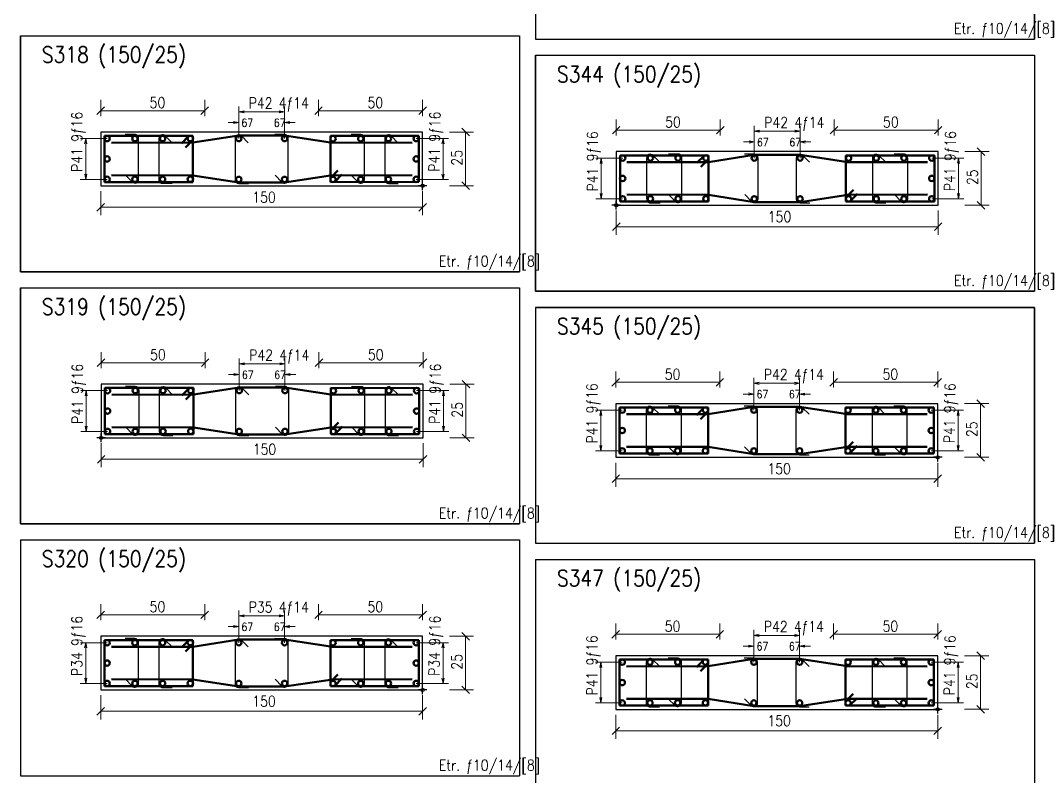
# Model space of a CAD drawing. Header units: millimetres. Extents: x 2394 to 8097, y 408 to 7762.
# Drawn here: x 4101 to 6006, y 4807 to 6217 of the extents above; entities that cross this region are included whole.
import ezdxf

# ---------------------------------------------------------------- set-up
doc = ezdxf.new("R2010")
doc.units = ezdxf.units.MM
for name, color, linetype, lineweight in [('COLUMN_DET3', 2, 'Continuous', 30), ('COLUMN_DET4', 4, 'Continuous', 50), ('DETAIL', 8, 'Continuous', 30), ('DIM_LAY', 8, 'Continuous', 20), ('REBAR2', 1, 'Continuous', 20), ('REBAR3', 2, 'Continuous', 30), ('TIE_BAR', 6, 'Continuous', 30)]:
    doc.layers.add(name, color=color, linetype=linetype, lineweight=lineweight)
doc.layers.add('Kolon', color=7, linetype='Continuous')
doc.styles.add('stastyle', font='')
doc.styles.get('stastyle').set_extended_font_data('RomanSTA')

msp = doc.modelspace()

# ---------------------------------------------------------------- linework, layer by layer
at = {"layer": 'COLUMN_DET3', "color": 2}
for p, q in [((4250.95, 6008.59), (4250.95, 5908.59)), ((4850.95, 6008.59), (4250.95, 6008.59)), ((4850.95, 5908.59), (4850.95, 6008.59)), ((5211.74, 5972.28), (5211.74, 5872.28)), ((5811.74, 5972.28), (5211.74, 5972.28)), ((5811.74, 5872.28), (5811.74, 5972.28)), ((4250.95, 5908.59), (4850.95, 5908.59)), ((4858.95, 5908.59), (4842.95, 5908.59)), ((4850.95, 5900.59), (4850.95, 5916.59)), ((5219.75, 5872.28), (5203.75, 5872.28)), ((5211.74, 5872.28), (5811.74, 5872.28)), ((5211.75, 5864.28), (5211.75, 5880.28)), ((4251.75, 5538.59), (4251.75, 5438.59)), ((4851.75, 5538.59), (4251.75, 5538.59)), ((4851.75, 5438.59), (4851.75, 5538.59)), ((5210.94, 5502.28), (5210.94, 5402.28)), ((5810.95, 5502.28), (5210.94, 5502.28)), ((5810.95, 5402.28), (5810.95, 5502.28)), ((4259.75, 5438.59), (4243.75, 5438.59)), ((4251.75, 5430.59), (4251.75, 5446.59)), ((4251.75, 5438.59), (4851.75, 5438.59)), ((5810.95, 5394.28), (5810.95, 5410.28)), ((5210.94, 5402.28), (5810.95, 5402.28)), ((5818.95, 5402.28), (5802.95, 5402.28)), ((4250.95, 5068.59), (4250.95, 4968.59)), ((4850.95, 5068.59), (4250.95, 5068.59)), ((4850.95, 4968.59), (4850.95, 5068.59)), ((5210.94, 5032.28), (5210.94, 4932.28)), ((5810.95, 5032.28), (5210.94, 5032.28)), ((5810.95, 4932.28), (5810.95, 5032.28)), ((4850.95, 4960.59), (4850.95, 4976.59)), ((4250.95, 4968.59), (4850.95, 4968.59)), ((4858.95, 4968.59), (4842.95, 4968.59)), ((5810.95, 4924.28), (5810.95, 4940.28)), ((5210.94, 4932.28), (5810.95, 4932.28)), ((5818.95, 4932.28), (5802.95, 4932.28))]:
    msp.add_line(p, q, dxfattribs=at)
for centre in [(4850.95, 5908.59), (5211.75, 5872.28), (4251.75, 5438.59), (5810.95, 5402.28), (4850.95, 4968.59), (5810.95, 4932.28)]:
    msp.add_circle(centre, 3, dxfattribs=at)
at = {"layer": 'COLUMN_DET4', "color": 4}
for p, q in [((4258.02, 6001.52), (4422.95, 6001.59)), ((4258.02, 6001.52), (4258.03, 5915.65)), ((4415.45, 6001.59), (4401.3, 5987.45)), ((4422.95, 5989.09), (4508.27, 6002.59)), ((4422.95, 6001.59), (4422.95, 5915.59)), ((4508.27, 6002.59), (4593.61, 6002.59)), ((4593.61, 6002.59), (4678.95, 5989.59)), ((4678.94, 6001.59), (4678.94, 5915.59)), ((4843.88, 6001.52), (4678.94, 6001.59)), ((4843.88, 6001.52), (4843.87, 5915.66)), ((4270.75, 5988.8), (4422.95, 5989.09)), ((4422.95, 5994.09), (4408.8, 5979.95)), ((4678.95, 5989.09), (4831.15, 5988.79)), ((5218.82, 5965.21), (5383.74, 5965.28)), ((5218.82, 5965.21), (5218.83, 5879.34)), ((5376.25, 5965.28), (5362.1, 5951.14)), ((5383.74, 5965.28), (5383.74, 5879.28)), ((5383.75, 5952.78), (5469.07, 5966.28)), ((5469.07, 5966.28), (5554.41, 5966.28)), ((5554.41, 5966.28), (5639.76, 5953.28)), ((5639.75, 5965.28), (5639.75, 5879.28)), ((5804.67, 5965.21), (5639.75, 5965.28)), ((5804.67, 5965.21), (5804.67, 5879.35)), ((5231.55, 5952.49), (5383.75, 5952.78)), ((5383.74, 5957.78), (5369.6, 5943.64)), ((5639.76, 5952.78), (5791.95, 5952.48)), ((4270.79, 5928.35), (4422.92, 5928.09)), ((4422.92, 5928.09), (4508.27, 5914.59)), ((4593.61, 5914.59), (4678.92, 5927.59)), ((4678.91, 5928.09), (4831.15, 5928.39)), ((4678.94, 5923.09), (4693.09, 5937.23)), ((4686.44, 5915.59), (4700.59, 5929.73)), ((4258.03, 5915.65), (4422.95, 5915.59)), ((4508.27, 5914.59), (4593.61, 5914.59)), ((4843.87, 5915.66), (4678.94, 5915.59)), ((5231.59, 5892.04), (5383.71, 5891.78)), ((5383.71, 5891.78), (5469.07, 5878.28)), ((5554.41, 5878.28), (5639.72, 5891.28)), ((5639.72, 5891.78), (5791.94, 5892.08)), ((5639.75, 5886.78), (5653.89, 5900.93)), ((5647.25, 5879.28), (5661.39, 5893.42)), ((5218.83, 5879.34), (5383.74, 5879.28)), ((5469.07, 5878.28), (5554.41, 5878.28)), ((5804.67, 5879.35), (5639.75, 5879.28)), ((4258.82, 5531.53), (4423.75, 5531.59)), ((4258.82, 5531.53), (4258.83, 5445.65)), ((4416.25, 5531.59), (4402.1, 5517.45)), ((4423.75, 5531.59), (4423.75, 5445.59)), ((4423.76, 5519.09), (4509.07, 5532.59)), ((4509.07, 5532.59), (4594.41, 5532.59)), ((4594.41, 5532.59), (4679.76, 5519.59)), ((4679.75, 5531.59), (4679.75, 5445.59)), ((4844.68, 5531.52), (4679.75, 5531.59)), ((4844.68, 5531.52), (4844.68, 5445.66)), ((4271.55, 5518.8), (4423.76, 5519.09)), ((4423.75, 5524.09), (4409.6, 5509.95)), ((4679.76, 5519.09), (4831.95, 5518.79)), ((5218.02, 5495.21), (5382.94, 5495.28)), ((5218.02, 5495.21), (5218.03, 5409.34)), ((5375.45, 5495.28), (5361.3, 5481.14)), ((5382.94, 5487.78), (5368.8, 5473.64)), ((5382.94, 5495.28), (5382.94, 5409.28)), ((5382.95, 5482.78), (5468.27, 5496.28)), ((5468.27, 5496.28), (5553.61, 5496.28)), ((5553.61, 5496.28), (5638.95, 5483.28)), ((5638.95, 5495.28), (5638.95, 5409.28)), ((5803.88, 5495.21), (5638.95, 5495.28)), ((5803.88, 5495.21), (5803.87, 5409.35)), ((5230.75, 5482.49), (5382.95, 5482.78)), ((5638.95, 5482.78), (5791.15, 5482.48)), ((4271.59, 5458.35), (4423.72, 5458.09)), ((4423.72, 5458.09), (4509.07, 5444.59)), ((4594.41, 5444.59), (4679.72, 5457.59)), ((4679.72, 5458.09), (4831.95, 5458.39)), ((4679.75, 5453.09), (4693.89, 5467.24)), ((4687.25, 5445.59), (4701.39, 5459.73)), ((4258.83, 5445.65), (4423.75, 5445.59)), ((4509.07, 5444.59), (4594.41, 5444.59)), ((4844.68, 5445.66), (4679.75, 5445.59)), ((5638.95, 5416.78), (5653.09, 5430.92)), ((5230.79, 5422.04), (5382.91, 5421.78)), ((5382.91, 5421.78), (5468.27, 5408.28)), ((5553.61, 5408.28), (5638.92, 5421.28)), ((5638.92, 5421.78), (5791.15, 5422.08)), ((5646.44, 5409.28), (5660.59, 5423.42)), ((5218.03, 5409.34), (5382.94, 5409.28)), ((5468.27, 5408.28), (5553.61, 5408.28)), ((5803.87, 5409.35), (5638.95, 5409.28)), ((4258.02, 5061.52), (4422.95, 5061.59)), ((4258.02, 5061.52), (4258.03, 4975.65)), ((4270.75, 5048.8), (4422.95, 5049.09)), ((4415.45, 5061.59), (4401.3, 5047.45)), ((4422.95, 5054.09), (4408.8, 5039.95)), ((4422.95, 5049.09), (4508.27, 5062.59)), ((4422.95, 5061.59), (4422.95, 4975.59)), ((4508.27, 5062.59), (4593.61, 5062.59)), ((4593.61, 5062.59), (4678.95, 5049.59)), ((4678.94, 5061.59), (4678.94, 4975.59)), ((4843.88, 5061.52), (4678.94, 5061.59)), ((4678.95, 5049.09), (4831.15, 5048.79)), ((4843.88, 5061.52), (4843.87, 4975.66)), ((5218.02, 5025.22), (5382.94, 5025.28)), ((5218.02, 5025.22), (5218.03, 4939.34)), ((5230.75, 5012.49), (5382.95, 5012.78)), ((5375.45, 5025.28), (5361.3, 5011.14)), ((5382.94, 5017.78), (5368.8, 5003.64)), ((5382.94, 5025.28), (5382.94, 4939.28)), ((5382.95, 5012.78), (5468.27, 5026.28)), ((5468.27, 5026.28), (5553.61, 5026.28)), ((5553.61, 5026.28), (5638.95, 5013.28)), ((5638.95, 5025.28), (5638.95, 4939.28)), ((5803.88, 5025.21), (5638.95, 5025.28)), ((5638.95, 5012.78), (5791.15, 5012.48)), ((5803.88, 5025.21), (5803.87, 4939.35)), ((4678.94, 4983.09), (4693.09, 4997.24)), ((4258.03, 4975.65), (4422.95, 4975.59)), ((4270.79, 4988.35), (4422.92, 4988.09)), ((4422.92, 4988.09), (4508.27, 4974.59)), ((4508.27, 4974.59), (4593.61, 4974.59)), ((4593.61, 4974.59), (4678.92, 4987.59)), ((4678.91, 4988.09), (4831.15, 4988.39)), ((4843.87, 4975.66), (4678.94, 4975.59)), ((4686.44, 4975.59), (4700.59, 4989.73)), ((5638.95, 4946.78), (5653.09, 4960.93)), ((5646.44, 4939.28), (5660.59, 4953.42)), ((5218.03, 4939.34), (5382.94, 4939.28)), ((5230.79, 4952.04), (5382.91, 4951.78)), ((5382.91, 4951.78), (5468.27, 4938.28)), ((5468.27, 4938.28), (5553.61, 4938.28)), ((5553.61, 4938.28), (5638.92, 4951.28)), ((5638.92, 4951.78), (5791.15, 4952.08)), ((5803.87, 4939.35), (5638.95, 4939.28))]:
    msp.add_line(p, q, dxfattribs=at)
for centre in [(4262.97, 5996.57), (4314.64, 5996.61), (4366.3, 5996.66), (4417.97, 5996.7), (4508.29, 5996.59), (4593.62, 5996.59), (4683.93, 5996.44), (4735.6, 5996.48), (4787.26, 5996.53), (4838.93, 5996.57), (4262.96, 5958.6), (4838.93, 5958.59), (5223.77, 5960.26), (5275.43, 5960.3), (5327.1, 5960.35), (5378.77, 5960.39), (5469.09, 5960.28), (5554.42, 5960.28), (5644.73, 5960.13), (5696.39, 5960.17), (5748.06, 5960.22), (5799.73, 5960.26), (4262.96, 5920.62), (4314.63, 5920.66), (4366.29, 5920.7), (4417.96, 5920.74), (4508.27, 5920.59), (4593.6, 5920.59), (4683.92, 5920.49), (4735.59, 5920.53), (4787.26, 5920.57), (4838.92, 5920.61), (5223.76, 5922.29), (5799.72, 5922.28), (5223.76, 5884.31), (5275.43, 5884.35), (5327.09, 5884.39), (5378.76, 5884.43), (5469.07, 5884.28), (5554.4, 5884.28), (5644.72, 5884.18), (5696.39, 5884.22), (5748.05, 5884.26), (5799.72, 5884.3), (4263.77, 5526.57), (4315.44, 5526.61), (4367.1, 5526.66), (4418.77, 5526.7), (4509.09, 5526.59), (4594.42, 5526.59), (4684.73, 5526.44), (4736.4, 5526.49), (4788.06, 5526.53), (4839.73, 5526.57), (4263.77, 5488.6), (4839.73, 5488.59), (5222.97, 5490.26), (5274.63, 5490.3), (5326.3, 5490.35), (5377.97, 5490.39), (5468.29, 5490.28), (5553.62, 5490.28), (5643.93, 5490.13), (5695.6, 5490.17), (5747.26, 5490.22), (5798.93, 5490.26), (4263.76, 5450.62), (4315.43, 5450.66), (4367.1, 5450.7), (4418.76, 5450.74), (4509.07, 5450.59), (4594.4, 5450.59), (4684.72, 5450.49), (4736.39, 5450.53), (4788.06, 5450.57), (4839.72, 5450.61), (5222.96, 5452.29), (5798.93, 5452.28), (5222.96, 5414.31), (5274.63, 5414.35), (5326.29, 5414.39), (5377.96, 5414.43), (5468.27, 5414.28), (5553.6, 5414.28), (5643.92, 5414.18), (5695.59, 5414.22), (5747.26, 5414.26), (5798.92, 5414.3), (4262.97, 5056.57), (4314.64, 5056.61), (4366.3, 5056.66), (4417.97, 5056.7), (4508.29, 5056.59), (4593.62, 5056.59), (4683.93, 5056.44), (4735.6, 5056.48), (4787.26, 5056.53), (4838.93, 5056.57), (4262.96, 5018.6), (4838.93, 5018.59), (5222.97, 5020.26), (5274.63, 5020.3), (5326.3, 5020.35), (5377.97, 5020.39), (5468.29, 5020.28), (5553.62, 5020.28), (5643.93, 5020.13), (5695.6, 5020.17), (5747.26, 5020.22), (5798.93, 5020.26), (4262.96, 4980.62), (4314.63, 4980.66), (4366.29, 4980.7), (4417.96, 4980.74), (4508.27, 4980.59), (4593.6, 4980.59), (4683.92, 4980.49), (4735.59, 4980.53), (4787.26, 4980.57), (4838.92, 4980.61), (5222.96, 4982.29), (5798.93, 4982.28), (5222.96, 4944.31), (5274.63, 4944.35), (5326.29, 4944.39), (5377.96, 4944.43), (5468.27, 4944.28), (5553.6, 4944.28), (5643.92, 4944.18), (5695.59, 4944.22), (5747.26, 4944.26), (5798.92, 4944.3)]:
    msp.add_circle(centre, 5, dxfattribs=at)
at = {"layer": 'DETAIL'}
for p, q in [((5061.35, 6621.88), (5061.35, 6181.88)), ((5991.35, 6621.88), (5991.35, 6181.88)), ((4101.35, 6188.19), (5031.35, 6188.19)), ((4101.35, 6188.19), (4101.35, 5748.19)), ((5031.35, 6188.19), (5031.35, 5748.19)), ((5061.35, 6181.88), (5991.35, 6181.88)), ((5061.35, 6151.88), (5991.35, 6151.88)), ((5061.35, 6151.88), (5061.35, 5711.88)), ((5991.35, 6151.88), (5991.35, 5711.88)), ((4101.35, 5748.19), (5031.35, 5748.19)), ((4101.35, 5718.19), (5031.35, 5718.19)), ((4101.35, 5718.19), (4101.35, 5278.19)), ((5031.35, 5718.19), (5031.35, 5278.19)), ((5061.35, 5711.88), (5991.35, 5711.88)), ((5061.35, 5681.88), (5991.35, 5681.88)), ((5061.35, 5681.88), (5061.35, 5241.88)), ((5991.35, 5681.88), (5991.35, 5241.88)), ((4101.35, 5278.19), (5031.35, 5278.19)), ((4101.35, 5248.19), (5031.35, 5248.19)), ((4101.35, 5248.19), (4101.35, 4808.19)), ((5031.35, 5248.19), (5031.35, 4808.19)), ((5061.35, 5241.88), (5991.35, 5241.88)), ((5061.35, 5211.88), (5991.35, 5211.88)), ((5061.35, 5211.88), (5061.35, 4771.88)), ((5991.35, 5211.88), (5991.35, 4771.88)), ((4101.35, 4808.19), (5031.35, 4808.19))]:
    msp.add_line(p, q, dxfattribs=at)
at = {"layer": 'DIM_LAY', "color": 8}
for p, q in [((4250.92, 6038.59), (4250.9, 6068.59)), ((4444.92, 6038.59), (4444.9, 6068.59)), ((4656.92, 6038.59), (4656.9, 6068.59)), ((4850.92, 6038.59), (4850.91, 6068.59)), ((4243.85, 6041.51), (4257.97, 6055.68)), ((4250.91, 6048.59), (4444.91, 6048.59)), ((4437.85, 6041.51), (4451.97, 6055.68)), ((4649.85, 6041.51), (4663.97, 6055.68)), ((4656.91, 6048.59), (4850.91, 6048.59)), ((4843.85, 6041.51), (4857.97, 6055.68)), ((5211.72, 6002.28), (5211.7, 6032.28)), ((5405.72, 6002.28), (5405.7, 6032.28)), ((5617.72, 6002.28), (5617.71, 6032.28)), ((5811.72, 6002.28), (5811.7, 6032.28)), ((5204.65, 6005.2), (5218.77, 6019.37)), ((5211.71, 6012.28), (5405.71, 6012.28)), ((5398.65, 6005.2), (5412.77, 6019.37)), ((5610.65, 6005.2), (5624.77, 6019.37)), ((5617.71, 6012.28), (5811.71, 6012.28)), ((5804.65, 6005.2), (5818.77, 6019.37)), ((4244.65, 5571.51), (4258.77, 5585.68)), ((4251.72, 5568.59), (4251.71, 5598.59)), ((4438.65, 5571.51), (4452.77, 5585.68)), ((4445.72, 5568.59), (4445.71, 5598.59)), ((4650.65, 5571.51), (4664.77, 5585.68)), ((4657.72, 5568.59), (4657.71, 5598.59)), ((4844.65, 5571.51), (4858.77, 5585.68)), ((4851.72, 5568.59), (4851.71, 5598.59)), ((4251.71, 5578.59), (4445.71, 5578.59)), ((4657.71, 5578.59), (4851.71, 5578.59)), ((5203.85, 5535.2), (5217.97, 5549.37)), ((5210.92, 5532.28), (5210.9, 5562.28)), ((5397.85, 5535.2), (5411.97, 5549.37)), ((5404.92, 5532.28), (5404.9, 5562.28)), ((5609.85, 5535.2), (5623.97, 5549.37)), ((5616.92, 5532.28), (5616.9, 5562.28)), ((5803.85, 5535.2), (5817.97, 5549.37)), ((5810.92, 5532.28), (5810.9, 5562.28)), ((5210.91, 5542.28), (5404.91, 5542.28)), ((5616.91, 5542.28), (5810.91, 5542.28)), ((4250.92, 5098.59), (4250.9, 5128.59)), ((4444.92, 5098.59), (4444.9, 5128.59)), ((4656.92, 5098.59), (4656.9, 5128.59)), ((4850.92, 5098.59), (4850.91, 5128.59)), ((4243.85, 5101.51), (4257.97, 5115.68)), ((4250.91, 5108.59), (4444.91, 5108.59)), ((4437.85, 5101.51), (4451.97, 5115.68)), ((4649.85, 5101.51), (4663.97, 5115.68)), ((4656.91, 5108.59), (4850.91, 5108.59)), ((4843.85, 5101.51), (4857.97, 5115.68)), ((5210.92, 5062.28), (5210.9, 5092.28)), ((5404.92, 5062.28), (5404.9, 5092.28)), ((5616.92, 5062.28), (5616.9, 5092.28)), ((5810.92, 5062.28), (5810.9, 5092.28)), ((5203.85, 5065.2), (5217.97, 5079.37)), ((5210.91, 5072.28), (5404.91, 5072.28)), ((5397.85, 5065.2), (5411.97, 5079.37)), ((5609.85, 5065.2), (5623.97, 5079.37)), ((5616.91, 5072.28), (5810.91, 5072.28)), ((5803.85, 5065.2), (5817.97, 5079.37))]:
    msp.add_line(p, q, dxfattribs=at)
at = {"layer": 'DIM_LAY'}
for p, q in [((4945.95, 6008.66), (4900.95, 6008.66)), ((4938.02, 6001.59), (4923.89, 6015.74)), ((4930.95, 5908.66), (4930.95, 6008.66)), ((5906.74, 5972.35), (5861.74, 5972.35)), ((5898.82, 5965.28), (5884.69, 5979.43)), ((5891.74, 5872.35), (5891.74, 5972.35)), ((4945.95, 5908.66), (4900.95, 5908.66)), ((4938.02, 5901.59), (4923.89, 5915.74)), ((4250.98, 5853.59), (4250.98, 5898.59)), ((4850.98, 5853.59), (4850.98, 5898.59)), ((4243.91, 5861.52), (4258.06, 5875.65)), ((4250.98, 5868.59), (4850.98, 5868.59)), ((4843.91, 5861.52), (4858.06, 5875.65)), ((5906.74, 5872.35), (5861.74, 5872.35)), ((5898.82, 5865.28), (5884.69, 5879.43)), ((5211.78, 5817.28), (5211.78, 5862.28)), ((5811.78, 5817.28), (5811.78, 5862.28)), ((5204.71, 5825.21), (5218.86, 5839.34)), ((5211.78, 5832.28), (5811.78, 5832.28)), ((5804.71, 5825.21), (5818.86, 5839.34)), ((4938.82, 5531.59), (4924.69, 5545.74)), ((4946.75, 5538.66), (4901.75, 5538.66)), ((4931.75, 5438.66), (4931.75, 5538.66)), ((5898.02, 5495.28), (5883.89, 5509.43)), ((5905.95, 5502.35), (5860.95, 5502.35)), ((5890.95, 5402.35), (5890.95, 5502.35)), ((4946.75, 5438.66), (4901.75, 5438.66)), ((4938.82, 5431.59), (4924.69, 5445.74)), ((4251.78, 5383.59), (4251.78, 5428.59)), ((4851.78, 5383.59), (4851.78, 5428.59)), ((4244.71, 5391.52), (4258.87, 5405.65)), ((4251.78, 5398.59), (4851.78, 5398.59)), ((4844.71, 5391.52), (4858.86, 5405.65)), ((5210.98, 5347.28), (5210.98, 5392.28)), ((5810.98, 5347.28), (5810.98, 5392.28)), ((5905.95, 5402.35), (5860.95, 5402.35)), ((5898.02, 5395.28), (5883.89, 5409.43)), ((5203.91, 5355.21), (5218.06, 5369.34)), ((5210.98, 5362.28), (5810.98, 5362.28)), ((5803.91, 5355.21), (5818.06, 5369.34)), ((4945.95, 5068.66), (4900.95, 5068.66)), ((4938.02, 5061.59), (4923.89, 5075.74)), ((4930.95, 4968.66), (4930.95, 5068.66)), ((5905.95, 5032.35), (5860.95, 5032.35)), ((5898.02, 5025.28), (5883.89, 5039.43)), ((5890.95, 4932.35), (5890.95, 5032.35)), ((4938.02, 4961.59), (4923.89, 4975.74)), ((4250.98, 4913.59), (4250.98, 4958.59)), ((4850.98, 4913.59), (4850.98, 4958.59)), ((4945.95, 4968.66), (4900.95, 4968.66)), ((4243.91, 4921.52), (4258.06, 4935.65)), ((4843.91, 4921.52), (4858.06, 4935.65)), ((5898.02, 4925.28), (5883.89, 4939.43)), ((4250.98, 4928.59), (4850.98, 4928.59)), ((5210.98, 4877.28), (5210.98, 4922.28)), ((5810.98, 4877.28), (5810.98, 4922.28)), ((5905.95, 4932.35), (5860.95, 4932.35)), ((5203.91, 4885.21), (5218.06, 4899.34)), ((5803.91, 4885.21), (5818.06, 4899.34)), ((5210.98, 4892.28), (5810.98, 4892.28))]:
    msp.add_line(p, q, dxfattribs=at)
at = {"layer": 'Kolon'}
for points in [[(5991.35, 6621.88), (5061.35, 6621.88), (5061.35, 6181.88), (5991.35, 6181.88)], [(4101.35, 6188.19), (5031.35, 6188.19), (5031.35, 5748.19), (4101.35, 5748.19)], [(5061.35, 6151.88), (5991.35, 6151.88), (5991.35, 5711.88), (5061.35, 5711.88)], [(5031.35, 5278.19), (4101.35, 5278.19), (4101.35, 5718.19), (5031.35, 5718.19)], [(5991.35, 5681.88), (5061.35, 5681.88), (5061.35, 5241.88), (5991.35, 5241.88)]]:
    msp.add_lwpolyline(points, close=True, dxfattribs=at)
at = {"layer": 'REBAR2', "color": 1}
for p, q in [((4508.29, 5996.59), (4508.26, 6056.59)), ((4508.27, 6046.59), (4518.08, 6048.5)), ((4508.27, 6046.59), (4593.6, 6046.59)), ((4508.27, 6046.59), (4518.07, 6044.6)), ((4593.6, 6046.59), (4583.79, 6048.54)), ((4593.6, 6046.59), (4583.79, 6044.64)), ((4593.62, 5996.59), (4593.6, 6056.59)), ((4508.27, 6026.59), (4488.27, 6026.59)), ((4508.27, 6026.59), (4498.46, 6028.54)), ((4508.27, 6026.59), (4498.46, 6024.64)), ((4593.6, 6026.59), (4603.42, 6028.5)), ((4593.6, 6026.59), (4603.4, 6024.6)), ((4593.6, 6026.59), (4613.6, 6026.59)), ((5469.09, 5960.28), (5469.06, 6020.28)), ((5554.42, 5960.28), (5554.4, 6020.28)), ((5469.07, 6010.28), (5478.88, 6012.19)), ((5469.07, 6010.28), (5554.4, 6010.28)), ((5469.07, 6010.28), (5478.87, 6008.29)), ((5554.4, 6010.28), (5544.6, 6012.23)), ((5554.4, 6010.28), (5544.6, 6008.33)), ((4262.97, 5996.57), (4212.97, 5996.55)), ((4222.97, 5996.56), (4221.02, 5986.75)), ((4222.96, 5920.6), (4222.97, 5996.56)), ((4222.97, 5996.56), (4224.92, 5986.75)), ((4838.93, 5996.57), (4898.93, 5996.59)), ((4888.93, 5996.59), (4886.94, 5986.79)), ((4888.93, 5996.59), (4888.92, 5920.63)), ((4888.93, 5996.59), (4890.84, 5986.77)), ((5469.07, 5990.28), (5449.07, 5990.28)), ((5469.07, 5990.28), (5459.26, 5992.23)), ((5469.07, 5990.28), (5459.26, 5988.33)), ((5554.4, 5990.28), (5564.22, 5992.19)), ((5554.4, 5990.28), (5564.2, 5988.29)), ((5554.4, 5990.28), (5574.4, 5990.28)), ((5223.77, 5960.26), (5173.77, 5960.25)), ((5183.77, 5960.25), (5181.82, 5950.44)), ((5183.76, 5884.29), (5183.77, 5960.25)), ((5183.77, 5960.25), (5185.72, 5950.44)), ((5799.73, 5960.26), (5859.73, 5960.28)), ((5849.73, 5960.28), (5847.73, 5950.48)), ((5849.73, 5960.28), (5849.72, 5884.32)), ((5849.73, 5960.28), (5851.64, 5950.46)), ((4222.96, 5920.6), (4221.05, 5930.42)), ((4222.96, 5920.6), (4224.96, 5930.4)), ((4888.92, 5920.63), (4886.97, 5930.44)), ((4888.92, 5920.63), (4890.87, 5930.44)), ((4262.96, 5920.62), (4212.96, 5920.6)), ((4838.92, 5920.61), (4898.92, 5920.63)), ((5183.76, 5884.29), (5181.85, 5894.11)), ((5183.76, 5884.29), (5185.75, 5894.09)), ((5849.72, 5884.32), (5847.77, 5894.13)), ((5849.72, 5884.32), (5851.67, 5894.13)), ((5223.76, 5884.31), (5173.76, 5884.29)), ((5799.72, 5884.3), (5859.72, 5884.32)), ((4509.09, 5526.59), (4509.07, 5586.59)), ((4594.42, 5526.59), (4594.4, 5586.59)), ((4509.07, 5576.59), (4518.89, 5578.5)), ((4509.07, 5576.59), (4594.4, 5576.59)), ((4509.07, 5576.59), (4518.87, 5574.6)), ((4594.4, 5576.59), (4584.6, 5578.54)), ((4594.4, 5576.59), (4584.6, 5574.64)), ((4509.07, 5556.59), (4489.07, 5556.59)), ((4509.07, 5556.59), (4499.26, 5558.55)), ((4509.07, 5556.59), (4499.26, 5554.64)), ((4594.4, 5556.59), (4604.22, 5558.5)), ((4594.4, 5556.59), (4604.2, 5554.6)), ((4594.4, 5556.59), (4614.4, 5556.59)), ((5468.29, 5490.28), (5468.26, 5550.28)), ((5553.62, 5490.28), (5553.6, 5550.28)), ((4263.77, 5526.57), (4213.77, 5526.56)), ((4223.77, 5526.56), (4221.82, 5516.75)), ((4223.76, 5450.6), (4223.77, 5526.56)), ((4223.77, 5526.56), (4225.72, 5516.75)), ((4839.73, 5526.57), (4899.73, 5526.59)), ((4889.73, 5526.59), (4887.74, 5516.79)), ((4889.73, 5526.59), (4889.72, 5450.63)), ((4889.73, 5526.59), (4891.64, 5516.77)), ((5468.27, 5540.28), (5478.08, 5542.19)), ((5468.27, 5540.28), (5553.6, 5540.28)), ((5468.27, 5540.28), (5478.07, 5538.29)), ((5553.6, 5540.28), (5543.79, 5542.23)), ((5553.6, 5540.28), (5543.79, 5538.33)), ((5468.27, 5520.28), (5448.27, 5520.28)), ((5468.27, 5520.28), (5458.46, 5522.23)), ((5468.27, 5520.28), (5458.46, 5518.33)), ((5553.6, 5520.28), (5563.42, 5522.19)), ((5553.6, 5520.28), (5563.4, 5518.29)), ((5553.6, 5520.28), (5573.6, 5520.28)), ((5222.97, 5490.26), (5172.97, 5490.24)), ((5182.97, 5490.25), (5181.02, 5480.44)), ((5182.96, 5414.29), (5182.97, 5490.25)), ((5182.97, 5490.25), (5184.92, 5480.44)), ((5798.93, 5490.26), (5858.93, 5490.28)), ((5848.93, 5490.28), (5846.94, 5480.48)), ((5848.93, 5490.28), (5848.92, 5414.32)), ((5848.93, 5490.28), (5850.84, 5480.46)), ((4263.76, 5450.62), (4213.76, 5450.6)), ((4223.76, 5450.6), (4221.85, 5460.42)), ((4223.76, 5450.6), (4225.76, 5460.4)), ((4839.72, 5450.61), (4899.72, 5450.63)), ((4889.72, 5450.63), (4887.77, 5460.44)), ((4889.72, 5450.63), (4891.67, 5460.44)), ((5222.96, 5414.31), (5172.96, 5414.29)), ((5182.96, 5414.29), (5181.05, 5424.11)), ((5182.96, 5414.29), (5184.95, 5424.09)), ((5798.92, 5414.3), (5858.92, 5414.32)), ((5848.92, 5414.32), (5846.97, 5424.13)), ((5848.92, 5414.32), (5850.87, 5424.13)), ((4508.29, 5056.59), (4508.26, 5116.59)), ((4508.27, 5106.59), (4518.08, 5108.5)), ((4508.27, 5106.59), (4593.6, 5106.59)), ((4508.27, 5106.59), (4518.07, 5104.6)), ((4593.6, 5106.59), (4583.79, 5108.54)), ((4593.6, 5106.59), (4583.79, 5104.64)), ((4593.62, 5056.59), (4593.6, 5116.59)), ((4508.27, 5086.59), (4488.27, 5086.59)), ((4508.27, 5086.59), (4498.46, 5088.54)), ((4508.27, 5086.59), (4498.46, 5084.64)), ((4593.6, 5086.59), (4603.42, 5088.5)), ((4593.6, 5086.59), (4603.4, 5084.6)), ((4593.6, 5086.59), (4613.6, 5086.59)), ((5468.29, 5020.28), (5468.26, 5080.28)), ((5468.27, 5070.28), (5478.08, 5072.19)), ((5468.27, 5070.28), (5553.6, 5070.28)), ((5468.27, 5070.28), (5478.07, 5068.29)), ((5553.6, 5070.28), (5543.79, 5072.23)), ((5553.6, 5070.28), (5543.79, 5068.33)), ((5553.62, 5020.28), (5553.6, 5080.28)), ((4262.97, 5056.57), (4212.97, 5056.55)), ((4222.97, 5056.56), (4221.02, 5046.75)), ((4222.96, 4980.6), (4222.97, 5056.56)), ((4222.97, 5056.56), (4224.92, 5046.75)), ((4838.93, 5056.57), (4898.93, 5056.59)), ((4888.93, 5056.59), (4886.94, 5046.79)), ((4888.93, 5056.59), (4888.92, 4980.63)), ((4888.93, 5056.59), (4890.84, 5046.77)), ((5468.27, 5050.28), (5448.27, 5050.28)), ((5468.27, 5050.28), (5458.46, 5052.24)), ((5468.27, 5050.28), (5458.46, 5048.33)), ((5553.6, 5050.28), (5563.42, 5052.19)), ((5553.6, 5050.28), (5563.4, 5048.29)), ((5553.6, 5050.28), (5573.6, 5050.28)), ((5222.97, 5020.26), (5172.97, 5020.25)), ((5182.97, 5020.25), (5181.02, 5010.44)), ((5182.96, 4944.29), (5182.97, 5020.25)), ((5182.97, 5020.25), (5184.92, 5010.44)), ((5798.93, 5020.26), (5858.93, 5020.28)), ((5848.93, 5020.28), (5846.94, 5010.48)), ((5848.93, 5020.28), (5848.92, 4944.32)), ((5848.93, 5020.28), (5850.84, 5010.46)), ((4262.96, 4980.62), (4212.96, 4980.6)), ((4222.96, 4980.6), (4221.05, 4990.42)), ((4222.96, 4980.6), (4224.96, 4990.4)), ((4838.92, 4980.61), (4898.92, 4980.63)), ((4888.92, 4980.63), (4886.97, 4990.44)), ((4888.92, 4980.63), (4890.87, 4990.44)), ((5182.96, 4944.29), (5181.05, 4954.11)), ((5182.96, 4944.29), (5184.95, 4954.09)), ((5848.92, 4944.32), (5846.97, 4954.13)), ((5848.92, 4944.32), (5850.87, 4954.13)), ((5222.96, 4944.31), (5172.96, 4944.29)), ((5798.92, 4944.3), (5858.92, 4944.32))]:
    msp.add_line(p, q, dxfattribs=at)
at = {"layer": 'TIE_BAR', "color": 6}
for p, q in [((4314.64, 6004.11), (4296.64, 6004.11)), ((4371.25, 6001.6), (4383.98, 5988.87)), ((4513.24, 6001.54), (4525.96, 5988.81)), ((4593.62, 6004.09), (4575.62, 6004.1)), ((4735.6, 6003.98), (4717.6, 6003.98)), ((4792.21, 6001.47), (4804.94, 5988.74)), ((4321.63, 5920.66), (4321.63, 5996.61)), ((4359.3, 5996.66), (4359.29, 5920.7)), ((4501.29, 5996.59), (4501.27, 5920.59)), ((4600.6, 5920.59), (4600.62, 5996.59)), ((4742.59, 5920.53), (4742.6, 5996.48)), ((4780.26, 5996.53), (4780.26, 5920.57)), ((5280.39, 5965.25), (5293.11, 5952.52)), ((5327.1, 5967.85), (5309.1, 5967.85)), ((5469.09, 5967.78), (5451.09, 5967.79)), ((5559.37, 5965.23), (5572.1, 5952.5)), ((5701.35, 5965.12), (5714.07, 5952.39)), ((5748.06, 5967.72), (5730.06, 5967.72)), ((5268.43, 5960.31), (5268.43, 5884.35)), ((5334.09, 5884.39), (5334.1, 5960.35)), ((5476.07, 5884.28), (5476.09, 5960.28)), ((5547.42, 5960.28), (5547.4, 5884.28)), ((5689.39, 5960.18), (5689.39, 5884.22)), ((5755.05, 5884.26), (5755.06, 5960.22)), ((4309.68, 5915.71), (4296.95, 5928.44)), ((4588.65, 5915.64), (4575.93, 5928.37)), ((4730.64, 5915.58), (4717.91, 5928.31)), ((4366.29, 5913.2), (4384.29, 5913.2)), ((4508.27, 5913.09), (4526.27, 5913.09)), ((4787.25, 5913.07), (4805.25, 5913.07)), ((5322.14, 5879.44), (5309.42, 5892.17)), ((5464.12, 5879.33), (5451.39, 5892.06)), ((5743.1, 5879.31), (5730.38, 5892.04)), ((5275.43, 5876.85), (5293.43, 5876.85)), ((5554.4, 5876.78), (5572.4, 5876.78)), ((5696.39, 5876.72), (5714.39, 5876.72)), ((4315.44, 5534.11), (4297.44, 5534.12)), ((4322.43, 5450.66), (4322.44, 5526.61)), ((4360.1, 5526.66), (4360.1, 5450.7)), ((4372.05, 5531.61), (4384.78, 5518.87)), ((4502.09, 5526.59), (4502.07, 5450.59)), ((4514.04, 5531.54), (4526.77, 5518.81)), ((4594.42, 5534.09), (4576.42, 5534.1)), ((4601.4, 5450.59), (4601.42, 5526.59)), ((4736.4, 5533.98), (4718.4, 5533.99)), ((4743.39, 5450.53), (4743.4, 5526.48)), ((4781.06, 5526.53), (4781.06, 5450.57)), ((4793.01, 5531.48), (4805.74, 5518.74)), ((5267.63, 5490.31), (5267.63, 5414.35)), ((5279.59, 5495.25), (5292.31, 5482.52)), ((5326.3, 5497.85), (5308.3, 5497.85)), ((5333.29, 5414.39), (5333.3, 5490.34)), ((5468.29, 5497.78), (5450.29, 5497.79)), ((5475.27, 5414.28), (5475.29, 5490.28)), ((5546.62, 5490.28), (5546.6, 5414.28)), ((5558.57, 5495.23), (5571.3, 5482.5)), ((5688.6, 5490.18), (5688.59, 5414.22)), ((5700.55, 5495.12), (5713.27, 5482.39)), ((5747.26, 5497.72), (5729.26, 5497.72)), ((5754.26, 5414.26), (5754.26, 5490.21)), ((4310.48, 5445.71), (4297.75, 5458.44)), ((4589.45, 5445.64), (4576.73, 5458.37)), ((4731.44, 5445.58), (4718.71, 5458.31)), ((4367.09, 5443.2), (4385.09, 5443.2)), ((4509.07, 5443.09), (4527.07, 5443.09)), ((4788.06, 5443.07), (4806.06, 5443.07)), ((5321.34, 5409.44), (5308.62, 5422.17)), ((5463.32, 5409.33), (5450.59, 5422.06)), ((5742.3, 5409.31), (5729.58, 5422.04)), ((5274.63, 5406.85), (5292.63, 5406.85)), ((5553.6, 5406.78), (5571.6, 5406.78)), ((5695.59, 5406.72), (5713.59, 5406.72)), ((4314.64, 5064.11), (4296.64, 5064.12)), ((4321.63, 4980.66), (4321.63, 5056.61)), ((4359.3, 5056.66), (4359.29, 4980.7)), ((4371.25, 5061.6), (4383.98, 5048.87)), ((4501.29, 5056.59), (4501.27, 4980.59)), ((4513.24, 5061.54), (4525.96, 5048.81)), ((4593.62, 5064.09), (4575.62, 5064.1)), ((4600.6, 4980.59), (4600.62, 5056.59)), ((4735.6, 5063.98), (4717.6, 5063.99)), ((4742.59, 4980.53), (4742.6, 5056.48)), ((4780.26, 5056.53), (4780.26, 4980.57)), ((4792.21, 5061.47), (4804.94, 5048.74)), ((5267.63, 5020.31), (5267.63, 4944.35)), ((5279.59, 5025.25), (5292.31, 5012.52)), ((5326.3, 5027.85), (5308.3, 5027.85)), ((5333.29, 4944.39), (5333.3, 5020.35)), ((5468.29, 5027.78), (5450.29, 5027.79)), ((5475.27, 4944.28), (5475.29, 5020.28)), ((5546.62, 5020.28), (5546.6, 4944.28)), ((5558.57, 5025.23), (5571.3, 5012.5)), ((5688.6, 5020.18), (5688.59, 4944.22)), ((5700.55, 5025.12), (5713.27, 5012.39)), ((5747.26, 5027.72), (5729.26, 5027.72)), ((5754.26, 4944.26), (5754.26, 5020.22)), ((4309.68, 4975.71), (4296.95, 4988.44)), ((4366.29, 4973.2), (4384.29, 4973.2)), ((4508.27, 4973.09), (4526.27, 4973.09)), ((4588.65, 4975.64), (4575.93, 4988.37)), ((4730.64, 4975.58), (4717.91, 4988.31)), ((4787.25, 4973.07), (4805.25, 4973.07)), ((5274.63, 4936.85), (5292.63, 4936.85)), ((5321.34, 4939.44), (5308.62, 4952.17)), ((5463.32, 4939.33), (5450.59, 4952.06)), ((5553.6, 4936.78), (5571.6, 4936.78)), ((5695.59, 4936.72), (5713.59, 4936.72)), ((5742.3, 4939.31), (5729.58, 4952.04))]:
    msp.add_line(p, q, dxfattribs=at)
for centre, start, end in [((4314.64, 5997.11), 359.99023, 89.99097), ((4366.3, 5996.66), 44.98624, 179.99025), ((4508.29, 5996.59), 44.98624, 179.99025), ((4593.62, 5997.09), 359.99023, 89.98186), ((4735.6, 5996.98), 359.99023, 89.99097), ((4787.26, 5996.53), 44.98624, 179.99025), ((5275.43, 5960.3), 44.98624, 179.99025), ((5327.1, 5960.85), 359.99023, 89.99097), ((5469.09, 5960.78), 359.99023, 89.98186), ((5554.42, 5960.28), 44.98624, 179.99025), ((5696.39, 5960.17), 44.98624, 179.99025), ((5748.06, 5960.72), 359.99023, 89.99097), ((4314.63, 5920.66), 224.98624, 359.99023), ((4366.29, 5920.2), 179.99025, 269.99097), ((4508.27, 5920.09), 179.99025, 269.98187), ((4593.6, 5920.59), 224.98624, 359.99023), ((4735.59, 5920.53), 224.98624, 359.99023), ((4787.26, 5920.07), 179.99025, 269.99097), ((5275.43, 5883.85), 179.99025, 269.99097), ((5327.09, 5884.39), 224.98624, 359.99023), ((5469.07, 5884.28), 224.98624, 359.99023), ((5554.4, 5883.78), 179.99025, 269.98187), ((5696.39, 5883.72), 179.99025, 269.99097), ((5748.05, 5884.26), 224.98624, 359.99023), ((4315.44, 5527.11), 359.99023, 89.99097), ((4367.1, 5526.66), 44.98624, 179.99025), ((4509.09, 5526.59), 44.98624, 179.99025), ((4594.42, 5527.09), 359.99023, 89.98186), ((4736.4, 5526.98), 359.99023, 89.99097), ((4788.06, 5526.53), 44.98624, 179.99025), ((5274.63, 5490.3), 44.98624, 179.99025), ((5326.3, 5490.85), 359.99023, 89.99097), ((5468.29, 5490.78), 359.99023, 89.98186), ((5553.62, 5490.28), 44.98624, 179.99025), ((5695.6, 5490.17), 44.98624, 179.99025), ((5747.26, 5490.72), 359.99023, 89.99097), ((4315.43, 5450.66), 224.98624, 359.99023), ((4367.1, 5450.2), 179.99025, 269.99097), ((4509.07, 5450.09), 179.99025, 269.98187), ((4594.4, 5450.59), 224.98624, 359.99023), ((4736.39, 5450.53), 224.98624, 359.99023), ((4788.06, 5450.07), 179.99025, 269.99097), ((5274.63, 5413.85), 179.99025, 269.99097), ((5326.29, 5414.39), 224.98624, 359.99023), ((5468.27, 5414.28), 224.98624, 359.99023), ((5553.6, 5413.78), 179.99025, 269.98187), ((5695.59, 5413.72), 179.99025, 269.99097), ((5747.26, 5414.26), 224.98624, 359.99023), ((4314.64, 5057.11), 359.99023, 89.99097), ((4366.3, 5056.66), 44.98624, 179.99025), ((4508.29, 5056.59), 44.98624, 179.99025), ((4593.62, 5057.09), 359.99023, 89.98186), ((4735.6, 5056.98), 359.99023, 89.99097), ((4787.26, 5056.53), 44.98624, 179.99025), ((5274.63, 5020.3), 44.98624, 179.99025), ((5326.3, 5020.85), 359.99023, 89.99097), ((5468.29, 5020.78), 359.99023, 89.98186), ((5553.62, 5020.28), 44.98624, 179.99025), ((5695.6, 5020.17), 44.98624, 179.99025), ((5747.26, 5020.72), 359.99023, 89.99097), ((4314.63, 4980.66), 224.98624, 359.99023), ((4366.29, 4980.2), 179.99025, 269.99097), ((4508.27, 4980.09), 179.99025, 269.98187), ((4593.6, 4980.59), 224.98624, 359.99023), ((4735.59, 4980.53), 224.98624, 359.99023), ((4787.26, 4980.07), 179.99025, 269.99097), ((5274.63, 4943.85), 179.99025, 269.99097), ((5326.29, 4944.39), 224.98624, 359.99023), ((5468.27, 4944.28), 224.98624, 359.99023), ((5553.6, 4943.78), 179.99025, 269.98187), ((5695.59, 4943.72), 179.99025, 269.99097), ((5747.26, 4944.26), 224.98624, 359.99023)]:
    msp.add_arc(centre, 7, start, end, dxfattribs=at)

# ---------------------------------------------------------------- texts
at = {"layer": 'COLUMN_DET3', "color": 2, "style": 'stastyle', "width": 0.85}
for s, p in [('S318 (150/25)', (4141.35, 6138.19)), ('S344 (150/25)', (5101.34, 6101.88)), ('S319 (150/25)', (4141.35, 5668.19)), ('S345 (150/25)', (5101.34, 5631.88)), ('S320 (150/25)', (4141.35, 5198.19)), ('S347 (150/25)', (5101.34, 5161.88))]:
    msp.add_text(s, height=30, dxfattribs=at).set_placement(p)
at = {"layer": 'DIM_LAY', "color": 8, "style": 'stastyle', "width": 0.85}
for p in [(4342.2, 6053.59), (4748.2, 6053.59), (5303, 6017.28), (5709, 6017.28), (4343, 5583.59), (4749.01, 5583.59), (5302.2, 5547.28), (5708.2, 5547.28), (4342.2, 5113.59), (4748.2, 5113.59), (5302.2, 5077.28), (5708.2, 5077.28)]:
    msp.add_text('50', height=20, dxfattribs=at).set_placement(p)
at = {"layer": 'DIM_LAY', "style": 'stastyle', "width": 0.85}
for p in [(4924.75, 5946.25), (5885.55, 5909.94), (4925.55, 5476.25), (5884.75, 5439.94), (4924.75, 5006.25), (5884.75, 4969.94)]:
    msp.add_text('25', height=20, rotation=90, dxfattribs=at).set_placement(p)
for p in [(4533.5, 5877.33), (5494.3, 5841.02), (4534.3, 5407.33), (5493.5, 5371.02), (4533.5, 4937.33), (5493.5, 4901.02)]:
    msp.add_text('150', height=20, dxfattribs=at).set_placement(p)
at = {"layer": 'REBAR2', "color": 1, "style": 'stastyle', "width": 0.85}
for p in [(4513.27, 6018.59), (4573.6, 6018.59), (5474.07, 5982.28), (5534.4, 5982.28), (4514.07, 5548.59), (4574.4, 5548.59), (5473.27, 5512.28), (5533.6, 5512.28), (4513.27, 5078.59), (4573.6, 5078.59), (5473.27, 5042.28), (5533.6, 5042.28)]:
    msp.add_text('67', height=15, dxfattribs=at).set_placement(p)
at = {"layer": 'REBAR3', "color": 2, "style": 'stastyle', "width": 0.85}
for s, p in [('Etr. ƒ10/14/[8]', (5841.35, 6191.88)), ('P42 4ƒ14', (4526.77, 6052.98)), ('P42 4ƒ14', (5487.57, 6016.67)), ('Etr. ƒ10/14/[8]', (4881.35, 5758.19)), ('Etr. ƒ10/14/[8]', (5841.35, 5721.88)), ('P42 4ƒ14', (4527.57, 5582.98)), ('P42 4ƒ14', (5486.77, 5546.67)), ('Etr. ƒ10/14/[8]', (4881.35, 5288.19)), ('Etr. ƒ10/14/[8]', (5841.35, 5251.88)), ('P35 4ƒ14', (4526.77, 5112.98)), ('P42 4ƒ14', (5486.77, 5076.67)), ('Etr. ƒ10/14/[8]', (4881.35, 4818.19))]:
    msp.add_text(s, height=20, dxfattribs=at).set_placement(p)
for s, rotation, p in [('P41 9ƒ16', 89.99468, (4216.57, 5934.41)), ('P41 9ƒ16', 89, (4882.12, 5934.55)), ('P41 9ƒ16', 89.99468, (5177.37, 5898.1)), ('P41 9ƒ16', 89, (5842.91, 5898.24)), ('P41 9ƒ16', 89.99468, (4217.38, 5464.41)), ('P41 9ƒ16', 89, (4882.92, 5464.55)), ('P41 9ƒ16', 89.99468, (5176.57, 5428.1)), ('P41 9ƒ16', 89, (5842.12, 5428.24)), ('P34 9ƒ16', 89.99468, (4216.57, 4994.41)), ('P34 9ƒ16', 89, (4882.12, 4994.55)), ('P41 9ƒ16', 89.99468, (5176.57, 4958.1)), ('P41 9ƒ16', 89, (5842.12, 4958.24))]:
    msp.add_text(s, height=20, rotation=rotation, dxfattribs=at).set_placement(p)

doc.saveas('drawing.dxf')
